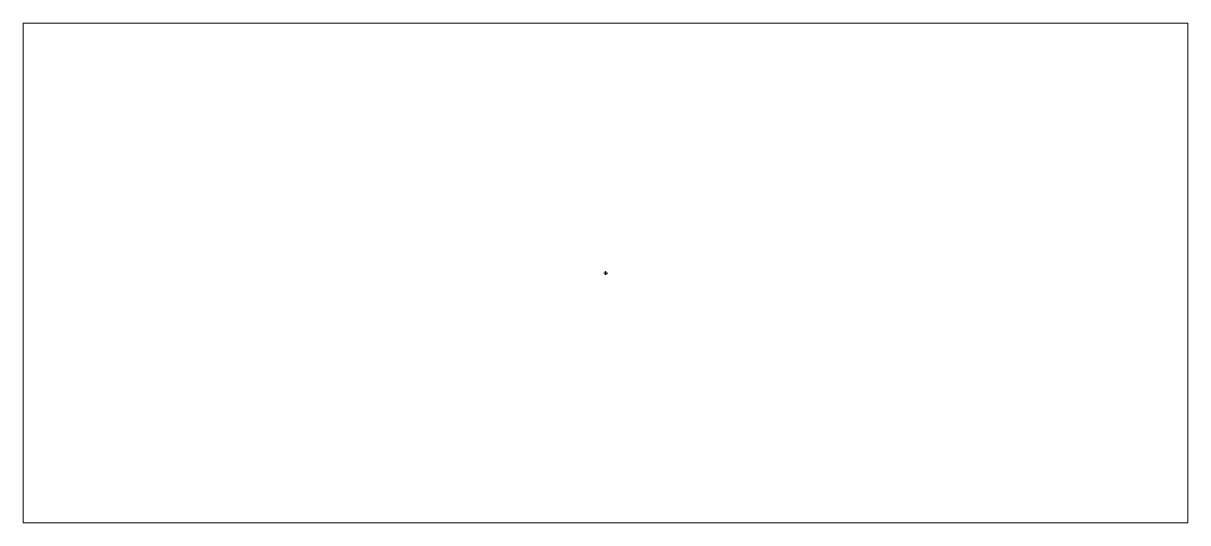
# Paper-space layout 'Layout1' of a CAD drawing. Header units: metres. Extents: x 0 to 7001, y 0 to 3001.
# The model-space entities are those that its viewports show. They can reach past a viewport. Long polylines and large blocks are cut down to what shows.
import ezdxf

# ---------------------------------------------------------------- set-up
doc = ezdxf.new("R2010")
doc.units = ezdxf.units.M

msp = doc.modelspace()

# ---------------------------------------------------------------- linework, layer by layer
at = {"color": 18, "linetype": 'Continuous', "lineweight": 70, "true_color": 0x000000}
for points in [[(2, 3), (4, 3)], [(2, 3), (2, 1)], [(2, 1), (4, 1)], [(2, 1), (3, 0)], [(3, 0), (4, 0)], [(4, 2), (4, 3)], [(4, 3), (6, 3)], [(4, 1), (4, 2)], [(6, 2), (4, 2)], [(4, 1), (6, 1)], [(4, 1), (4, 0)], [(4, 0), (7, 0)], [(6, 3), (6, 2)], [(6, 2), (6, 1)], [(6, 2), (7, 2)], [(6, 1), (7, 0)], [(7, 2), (8, 3)], [(7, 2), (7, 1)], [(7, 2), (8, 1)], [(7, 1), (8, 1)], [(7, 1), (8, 0)], [(7, 0), (8, 0)], [(8, 3), (9, 2)], [(9, 2), (8, 1)], [(8, 1), (9, 1)], [(8, 1), (9, 0)], [(8, 0), (9, 0)], [(9, 2), (9, 1)], [(9, 1), (9, 0)]]:
    msp.add_lwpolyline(points, dxfattribs=at)

psp = doc.layouts.get("Layout1")

# ---------------------------------------------------------------- viewports
at = {"layer": '0'}
psp.add_viewport(center=(3500.4, 1500.4), size=(7000.7, 3000.706), view_center_point=(5.5, 1.5), view_height=3000.706, dxfattribs=at)

doc.saveas('drawing.dxf')
